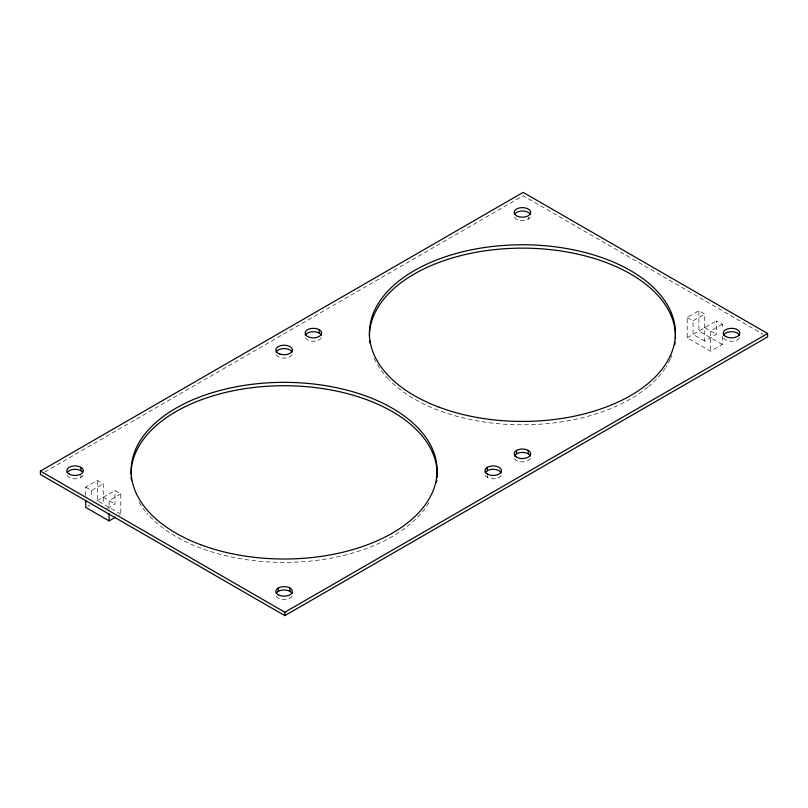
<?xml version="1.0" encoding="UTF-8"?>
<svg xmlns="http://www.w3.org/2000/svg" width="808" height="808" viewBox="0 0 808 808"><rect width="100%" height="100%" fill="white"/><g stroke="black" fill="none" stroke-linecap="round" stroke-linejoin="round"><path stroke-width="0.61" stroke-dasharray="4.04 3.03" d="M44.773 471.963L523.15 195.768L763.237 334.371M85.719 495.486L85.719 487.143L97.415 480.386L103.262 483.77L103.262 504.636M85.719 487.143L91.567 490.517L103.262 483.77M87.85 506.172L89.971 504.95M96.889 500.95L114.958 490.517L120.806 493.89L120.806 514.151L118.685 515.383M120.806 493.89L109.11 500.647L109.11 508.99M107.514 508.323L114.958 504.02L114.958 490.517M722.281 336.148L722.281 344.491L710.585 351.248L687.194 337.744L687.194 317.483L698.89 310.726L704.738 314.11L704.738 341.117L716.433 334.361L716.433 320.857L722.281 324.23L722.281 328.997M687.194 317.483L693.042 320.857L704.738 314.11M687.194 337.744L716.433 320.857M722.281 324.23L710.585 330.987L710.585 351.248M704.738 327.614L716.433 334.361M722.281 344.491L698.89 330.987L698.89 310.726M704.738 341.117L693.042 334.361L693.042 320.857M103.262 497.274L114.958 504.02M120.806 514.151L97.415 500.647L97.415 480.386M528.27 216.898L528.27 219.15M487.335 475.185L487.335 477.437M91.567 490.517L91.567 497.89M80.901 475.185L80.901 477.437M292.102 354.591A8.272 4.777 0 0 1 284.113 358.126A8.272 4.777 0 0 1 276.124 354.591M292.102 596.001A8.272 4.777 0 0 1 284.113 599.536A8.272 4.777 0 0 1 276.124 596.001M83.042 475.296A8.272 4.777 0 0 1 75.053 478.831A8.272 4.777 0 0 1 67.064 475.296M501.172 475.296A8.272 4.777 0 0 1 493.183 478.831A8.272 4.777 0 0 1 485.194 475.296M321.342 337.714A8.272 4.777 0 0 1 313.353 341.249A8.272 4.777 0 0 1 305.363 337.714M530.412 458.409A8.272 4.777 0 0 1 522.423 461.954A8.272 4.777 0 0 1 514.433 458.409M739.482 337.714A8.272 4.777 0 0 1 731.492 341.249A8.272 4.777 0 0 1 723.503 337.714M530.412 217.009A8.272 4.777 0 0 1 522.423 220.544A8.272 4.777 0 0 1 514.433 217.009M671.892 355.338A153.005 88.335 0 0 1 670.66 358.338M670.206 359.338A153.005 88.335 0 0 1 665.893 367.165M665.257 368.135A153.005 88.335 0 0 1 648.622 386.416M647.753 387.143A153.005 88.335 0 0 1 389.355 380.063M388.608 379.295A153.005 88.335 0 0 1 384.517 374.73M383.76 373.801A153.005 88.335 0 0 1 380.235 369.084M379.588 368.135A153.005 88.335 0 0 1 373.346 356.348M428.785 502.818A153.005 88.335 0 0 1 293.9 562.216A153.005 88.335 0 0 1 146.995 513.242M145.45 511.393A153.005 88.335 0 0 1 138.885 501.839"/><path stroke-width="1.21" d="M40.4 471.104L523.15 192.385L767.6 333.522L767.6 336.896L284.85 615.615L40.4 474.478L40.4 471.104L284.85 612.232L767.6 333.522M85.719 500.253L85.719 507.404L109.11 520.908L115.493 517.221M528.27 450.42L528.27 453.803M516.575 450.42L516.575 453.803M487.335 467.307L487.335 470.68M319.2 329.725L319.2 333.098M289.961 588.012L289.961 591.385M284.85 612.232L284.85 615.615M278.265 588.012L278.265 591.385M109.11 513.757L109.11 520.908M80.901 467.307L80.901 470.68M276.124 352.116A8.272 4.777 0 0 1 284.113 348.581A8.272 4.777 0 0 1 292.102 352.116M276.124 593.526A8.272 4.777 0 0 1 284.113 589.991A8.272 4.777 0 0 1 292.102 593.526M67.064 472.821A8.272 4.777 0 0 1 73.972 469.327A8.272 4.777 0 0 1 82.214 471.67M485.194 472.821A8.272 4.777 0 0 1 493.183 469.286A8.272 4.777 0 0 1 501.172 472.821M305.363 335.239A8.272 4.777 0 0 1 313.353 331.694A8.272 4.777 0 0 1 321.342 335.239M514.433 455.944A8.272 4.777 0 0 1 522.423 452.399A8.272 4.777 0 0 1 530.412 455.944M723.503 335.239A8.272 4.777 0 0 1 731.492 331.694A8.272 4.777 0 0 1 739.482 335.239M514.433 214.534A8.272 4.777 0 0 1 522.423 210.999A8.272 4.777 0 0 1 530.412 214.534M675.084 342.329A153.005 88.335 0 0 1 674.741 344.784M369.832 342.946A153.005 88.335 0 0 1 369.579 340.481M369.418 336.784A153.005 88.335 0 0 1 524.028 248.147A153.005 88.335 0 0 1 675.377 338.633M436.785 479.912A153.005 88.335 0 0 1 436.441 482.376M131.522 480.528A153.005 88.335 0 0 1 131.189 476.831M131.118 474.367A153.005 88.335 0 0 1 286.789 385.739A153.005 88.335 0 0 1 437.007 477.447M516.575 457.176A8.272 4.777 0 0 0 530.412 455.035A8.272 4.777 0 0 0 520.281 449.187A8.272 4.777 0 0 0 516.575 457.176M487.335 474.054A8.272 4.777 0 0 0 501.172 471.923A8.272 4.777 0 0 0 491.042 466.075A8.272 4.777 0 0 0 487.335 474.054M307.505 336.471A8.272 4.777 0 0 0 321.342 334.33A8.272 4.777 0 0 0 311.211 328.482A8.272 4.777 0 0 0 307.505 336.471M279.982 354.116A8.272 4.777 0 0 0 292.385 349.975A8.272 4.777 0 0 0 279.982 345.844A8.272 4.777 0 0 0 279.982 354.116M725.645 336.471A8.272 4.777 0 0 0 739.482 334.33A8.272 4.777 0 0 0 729.351 328.482A8.272 4.777 0 0 0 725.645 336.471M69.205 474.054A8.272 4.777 0 0 0 83.042 471.923A8.272 4.777 0 0 0 72.912 466.075A8.272 4.777 0 0 0 69.205 474.054M278.265 594.759A8.272 4.777 0 0 0 292.102 592.617A8.272 4.777 0 0 0 281.972 586.77A8.272 4.777 0 0 0 278.265 594.759M516.575 215.766A8.272 4.777 0 0 0 530.412 213.625A8.272 4.777 0 0 0 520.281 207.777A8.272 4.777 0 0 0 516.575 215.766M439.087 407.181A153.005 88.335 0 0 0 675.215 337.724A153.005 88.335 0 0 0 452.965 254.389A153.005 88.335 0 0 0 439.087 407.181M200.788 544.764A153.005 88.335 0 0 0 436.906 475.306A153.005 88.335 0 0 0 214.655 391.971A153.005 88.335 0 0 0 200.788 544.764"/></g></svg>
